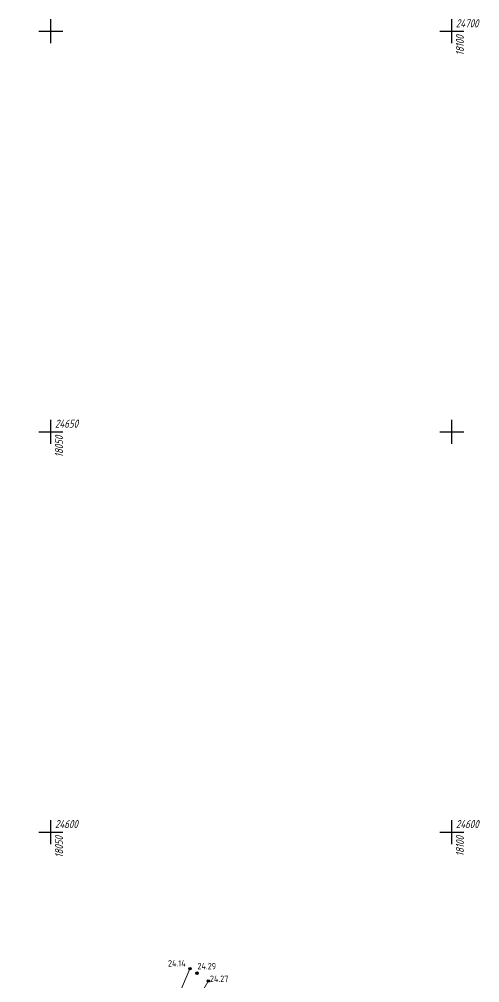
# Model space of a CAD drawing. Header units: metres. Extents: x -2 to 4153, y 0 to 2058.
# Drawn here: x 2638.1 to 2695.5, y 1587.5 to 1707.8 of the extents above; entities that cross this region are included whole.
import ezdxf
from ezdxf.enums import TextEntityAlignment as Align

# ---------------------------------------------------------------- set-up
doc = ezdxf.new("R2010")
doc.units = ezdxf.units.M
for name, color, linetype, transparency in [('02_Сетка', 7, 'Continuous', 0.65), ('10_Границы покрытий и угодий', 7, 'Continuous', 0.65), ('14_Ограждения', 7, 'Continuous', 0.65), ('61_Отметки высоты поверхности', 7, 'Continuous', 0.65)]:
    doc.layers.add(name, color=color, linetype=linetype, transparency=transparency)
doc.layers.add('Сетка', color=7, linetype='Continuous')
doc.styles.add('LIKE17', font='GOST_0.TTF')
doc.styles.get("Standard").update_dxf_attribs({"font": '', "oblique": 15})
doc.styles.get('Standard').set_extended_font_data('GOST_type_A')
doc.linetypes.add('g5_474_1a', pattern='A,1,-0.25,[28,GUGK_2005.shx,S=1,R=0,X=0,Y=0],-0.25,1', length=2.5)

# ---------------------------------------------------------------- blocks, each defined once
blk = doc.blocks.new('g5_012')
at = {"color": 92}
for points in [[(0, -1.5), (0, 1.5)], [(-1.5, 0), (1.5, 0)]]:
    blk.add_lwpolyline(points, dxfattribs=at)
blk = doc.blocks.new('g5_330')
blk.add_hatch(color=0).paths.add_polyline_path([(0.15, 0, 1), (-0.15, 0, 1)])
at = {"color": 0}
blk.add_circle((0, 0), 0.15, dxfattribs=at)

msp = doc.modelspace()

# ---------------------------------------------------------------- linework, layer by layer
at = {"layer": '10_Границы покрытий и угодий', "color": 7, "linetype": 'Continuous', "lineweight": 20, "flags": 128}
msp.add_lwpolyline([(2661.651, 1587.662), (2658.782, 1582.528), (2656.419, 1576.976), (2655.457, 1573.051), (2654.753, 1568.064), (2654.771, 1564.105), (2655.506, 1558.872)], dxfattribs=at)
at = {"layer": '14_Ограждения', "color": 7, "linetype": 'g5_474_1a', "lineweight": 20, "flags": 128}
msp.add_lwpolyline([(2623.389, 1595.845), (2624.227, 1582.172), (2640.294, 1582.515), (2656.713, 1582.976), (2659.354, 1589.198)], dxfattribs=at)

# ---------------------------------------------------------------- block references
at = {"layer": '02_Сетка', "color": 92, "linetype": 'Continuous', "lineweight": 15, "ltscale": 0.5}
for p in [(2642.029, 1706.265), (2692.029, 1706.265), (2642.029, 1656.265), (2692.029, 1656.265), (2642.029, 1606.265), (2692.029, 1606.265)]:
    msp.add_blockref('g5_012', p, dxfattribs=at)
at = {"layer": '61_Отметки высоты поверхности', "color": 7, "linetype": 'Continuous', "lineweight": 20}
for p in [(2659.354, 1589.198, 24.143), (2660.238, 1588.646, 24.293), (2661.651, 1587.662, 24.138)]:
    msp.add_blockref('g5_330', p, dxfattribs=at)

# ---------------------------------------------------------------- texts
at = {"layer": '61_Отметки высоты поверхности', "color": 7, "linetype": 'Continuous', "lineweight": 15, "ltscale": 0.5, "style": 'LIKE17'}
for s, p in [('24.14', (2656.623, 1589.475)), ('24.29', (2660.295, 1589.121)), ('24.27', (2661.854, 1587.549))]:
    msp.add_text(s, height=0.8, dxfattribs=at).set_placement(p)
at = {"layer": 'Сетка', "color": 3, "oblique": 15}
for s, p in [('24700', (2692.529, 1706.765)), ('24650', (2642.529, 1656.765)), ('24600', (2642.529, 1606.765)), ('24600', (2692.529, 1606.765))]:
    msp.add_text(s, height=1, dxfattribs=at).set_placement(p)
for s, p in [('18100', (2692.529, 1705.765)), ('18050', (2642.529, 1655.765)), ('18050', (2642.529, 1605.765)), ('18100', (2692.529, 1605.765))]:
    msp.add_text(s, height=1, rotation=90, dxfattribs=at).set_placement(p, align=Align.TOP_RIGHT)

doc.saveas('drawing.dxf')
